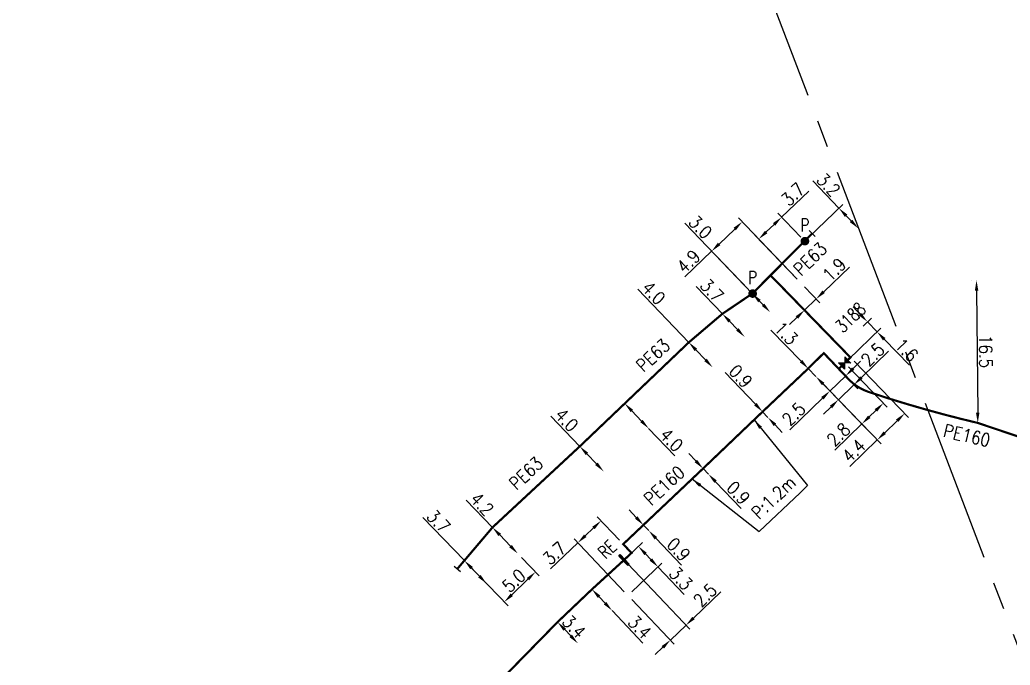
# Model space of a CAD drawing. Header units: millimetres. Extents: x 126999 to 128000, y 154000 to 155000.
# Drawn here: x 127653.4 to 127767.8, y 154325.1 to 154399.7 of the extents above; entities that cross this region are included whole.
import ezdxf
from ezdxf.enums import TextEntityAlignment as Align

# ---------------------------------------------------------------- set-up
doc = ezdxf.new("R2010")
doc.units = ezdxf.units.MM
doc.header["$PDMODE"] = 34
doc.linetypes.add('CENTER2', pattern=[28.575, 19.05, -3.175, 3.175, -3.175])
doc.layers.get('0').update_dxf_attribs({"linetype": 'CONTINUOUS'})
doc.layers.get('DEFPOINTS').update_dxf_attribs({"linetype": 'CONTINUOUS'})
for name, color, linetype in [('G_120', 4, 'CONTINUOUS'), ('G_300', 7, 'CONTINUOUS'), ('G_340', 7, 'CONTINUOUS')]:
    doc.layers.add(name, color=color, linetype=linetype)
doc.layers.add('G_990', color=7, linetype='CONTINUOUS', plot=False)
doc.styles.add('G_ROMANS', font='ROMANS.SHX', dxfattribs={"width": 0.75})
doc.styles.get("Standard").update_dxf_attribs({"font": 'romans.shx', "width": 0.85})
doc.linetypes.add('G_TYPB_PE', pattern='A,5,-0.3,["o",Standard,S=1.5,R=0,X=0,Y=-0.5],-1.65', length=6.95)
doc.dimstyles.get("Standard").update_dxf_attribs({"dimtxt": 1.5, "dimasz": 1.2, "dimexe": 0.625, "dimexo": 0.625, "dimgap": 0.25, "dimtad": 1, "dimdec": 1, "dimzin": 0, "dimdsep": 46, "dimtxsty": 'Standard', "dimcen": -0.5, "dimadec": 0, "dimazin": 0, "dimtfac": 1, "dimtdec": 1, "dimtmove": 0, "dimatfit": 3, "dimfxl": 1, "dimtolj": 1, "dimtzin": 0, "dimarcsym": 0})

# ---------------------------------------------------------------- blocks, each defined once
blk = doc.blocks.new('*D14')
at = {"layer": 'DEFPOINTS', "color": 0, "linetype": 'Continuous', "transparency": 16777216}
for p in [(127719.49, 154333.83), (127721.82, 154331.36), (127721.82, 154331.36)]:
    blk.add_point(p, dxfattribs=at)
at = {"layer": 'G_120', "color": 0, "linetype": 'Continuous', "lineweight": -2, "transparency": 16777216}
for p, q in [((127720.31, 154332.96), (127721, 154332.23)), ((127721.82, 154331.36), (127725.38, 154327.59))]:
    blk.add_line(p, q, dxfattribs=at)
at = {"layer": 'G_120', "color": 0, "linetype": 'Continuous', "transparency": 16777216}
for points in [[(127720.46, 154333.1), (127720.17, 154332.82), (127719.49, 154333.83)], [(127721.14, 154332.37), (127720.85, 154332.1), (127721.82, 154331.36)]]:
    blk.add_solid(points, dxfattribs=at)
at = {"layer": 'G_120', "color": 0, "linetype": 'Continuous', "transparency": 16777216, "insert": (127725, 154329.45), "char_height": 1.5, "attachment_point": 5, "rotation": 313.3452}
blk.add_mtext('\\A1;3.4', dxfattribs=at)
blk = doc.blocks.new('*D15')
at = {"layer": 'DEFPOINTS', "color": 0, "linetype": 'Continuous', "transparency": 16777216}
for p in [(127715.51, 154330.04), (127717.86, 154327.58), (127717.86, 154327.58)]:
    blk.add_point(p, dxfattribs=at)
at = {"layer": 'G_120', "color": 0, "linetype": 'Continuous', "lineweight": -2, "transparency": 16777216}
blk.add_line((127716.34, 154329.18), (127717.03, 154328.45), dxfattribs=at)
at = {"layer": 'G_120', "color": 0, "linetype": 'Continuous', "transparency": 16777216}
for points in [[(127716.48, 154329.31), (127716.19, 154329.04), (127715.51, 154330.04)], [(127717.17, 154328.59), (127716.88, 154328.31), (127717.86, 154327.58)]]:
    blk.add_solid(points, dxfattribs=at)
at = {"layer": 'G_120', "color": 0, "linetype": 'Continuous', "transparency": 16777216, "insert": (127717.41, 154329.51), "char_height": 1.5, "attachment_point": 5, "rotation": 313.6508}
blk.add_mtext('\\A1;3.4', dxfattribs=at)
blk = doc.blocks.new('*D81')
at = {"layer": 'DEFPOINTS', "color": 0, "linetype": 'Continuous', "transparency": 16777216}
for p in [(127723.19, 154337.21), (127723.65, 154333.1), (127730.36, 154329.68)]:
    blk.add_point(p, dxfattribs=at)
at = {"layer": 'G_340', "color": 0, "linetype": 'Continuous', "lineweight": -2, "transparency": 16777216}
for p, q in [((127723.62, 154336.76), (127730.79, 154329.23)), ((127731.23, 154330.51), (127734.39, 154333.52)), ((127724.08, 154332.65), (127728.98, 154327.5)), ((127728.55, 154327.96), (127730.36, 154329.68)), ((127727.68, 154327.13), (127726.81, 154326.3))]:
    blk.add_line(p, q, dxfattribs=at)
at = {"layer": 'G_340', "color": 0, "linetype": 'Continuous', "transparency": 16777216}
for points in [[(127731.09, 154330.65), (127731.36, 154330.36), (127730.36, 154329.68)], [(127727.54, 154327.27), (127727.82, 154326.98), (127728.55, 154327.96)]]:
    blk.add_solid(points, dxfattribs=at)
at = {"layer": 'G_340', "color": 0, "linetype": 'Continuous', "transparency": 16777216, "insert": (127732.56, 154333.15), "char_height": 1.5, "attachment_point": 5, "rotation": 43.5859}
blk.add_mtext('\\A1;2.5', dxfattribs=at)
blk = doc.blocks.new('*D82')
at = {"layer": 'DEFPOINTS', "color": 0, "linetype": 'Continuous', "transparency": 16777216}
for p in [(127720.53, 154341.75), (127723.1, 154339.05), (127723.65, 154333.1)]:
    blk.add_point(p, dxfattribs=at)
at = {"layer": 'G_120', "color": 0, "linetype": 'Continuous', "lineweight": -2, "transparency": 16777216}
for p, q in [((127722.67, 154339.5), (127720.1, 154342.2)), ((127719.66, 154340.92), (127718.72, 154340.02)), ((127717.85, 154339.2), (127714.68, 154336.18)), ((127723.22, 154333.55), (127717.42, 154339.65))]:
    blk.add_line(p, q, dxfattribs=at)
at = {"layer": 'G_120', "color": 0, "linetype": 'Continuous', "transparency": 16777216}
for points in [[(127719.52, 154341.06), (127719.8, 154340.77), (127720.53, 154341.75)], [(127718.58, 154340.17), (127718.86, 154339.88), (127717.85, 154339.2)]]:
    blk.add_solid(points, dxfattribs=at)
at = {"layer": 'G_120', "color": 0, "linetype": 'Continuous', "transparency": 16777216, "insert": (127715.14, 154338), "char_height": 1.5, "attachment_point": 5, "rotation": 43.5859}
blk.add_mtext('\\A1;3.7', dxfattribs=at)
blk = doc.blocks.new('*D83')
at = {"layer": 'DEFPOINTS', "color": 0, "linetype": 'Continuous', "transparency": 16777216}
for p in [(127725.43, 154341.26), (127726.05, 154340.61), (127726.05, 154340.61)]:
    blk.add_point(p, dxfattribs=at)
at = {"layer": 'G_120', "color": 0, "linetype": 'Continuous', "lineweight": -2, "transparency": 16777216}
for p, q in [((127724.6, 154342.13), (127723.78, 154343)), ((127725.43, 154341.26), (127726.05, 154340.61)), ((127726.88, 154339.74), (127729.85, 154336.61))]:
    blk.add_line(p, q, dxfattribs=at)
at = {"layer": 'G_120', "color": 0, "linetype": 'Continuous', "transparency": 16777216}
for points in [[(127724.75, 154342.27), (127724.46, 154341.99), (127725.43, 154341.26)], [(127727.02, 154339.87), (127726.73, 154339.6), (127726.05, 154340.61)]]:
    blk.add_solid(points, dxfattribs=at)
at = {"layer": 'G_120', "color": 0, "linetype": 'Continuous', "transparency": 16777216, "insert": (127729.5, 154338.43), "char_height": 1.5, "attachment_point": 5, "rotation": 313.5859}
blk.add_mtext('\\A1;0.9', dxfattribs=at)
blk = doc.blocks.new('*D84')
at = {"layer": 'DEFPOINTS', "color": 0, "linetype": 'Continuous', "transparency": 16777216}
for p in [(127732.33, 154347.79), (127732.95, 154347.14), (127732.95, 154347.14)]:
    blk.add_point(p, dxfattribs=at)
at = {"layer": 'G_120', "color": 0, "linetype": 'Continuous', "lineweight": -2, "transparency": 16777216}
for p, q in [((127731.5, 154348.66), (127730.67, 154349.53)), ((127732.33, 154347.79), (127732.95, 154347.14)), ((127733.77, 154346.27), (127736.75, 154343.15))]:
    blk.add_line(p, q, dxfattribs=at)
at = {"layer": 'G_120', "color": 0, "linetype": 'Continuous', "transparency": 16777216}
for points in [[(127731.64, 154348.8), (127731.35, 154348.52), (127732.33, 154347.79)], [(127733.92, 154346.41), (127733.63, 154346.13), (127732.95, 154347.14)]]:
    blk.add_solid(points, dxfattribs=at)
at = {"layer": 'G_120', "color": 0, "linetype": 'Continuous', "transparency": 16777216, "insert": (127736.4, 154344.97), "char_height": 1.5, "attachment_point": 5, "rotation": 313.5859}
blk.add_mtext('\\A1;0.9', dxfattribs=at)
blk = doc.blocks.new('*D85')
at = {"layer": 'DEFPOINTS', "color": 0, "linetype": 'Continuous', "transparency": 16777216}
for p in [(127739.2, 154354.35), (127739.82, 154353.7), (127739.82, 154353.7)]:
    blk.add_point(p, dxfattribs=at)
at = {"layer": 'G_120', "color": 0, "linetype": 'Continuous', "lineweight": -2, "transparency": 16777216}
for p, q in [((127738.37, 154355.22), (127734.88, 154358.89)), ((127739.82, 154353.7), (127739.2, 154354.35)), ((127740.65, 154352.83), (127741.47, 154351.96))]:
    blk.add_line(p, q, dxfattribs=at)
at = {"layer": 'G_120', "color": 0, "linetype": 'Continuous', "transparency": 16777216}
for points in [[(127738.52, 154355.36), (127738.23, 154355.08), (127739.2, 154354.35)], [(127740.79, 154352.97), (127740.5, 154352.69), (127739.82, 154353.7)]]:
    blk.add_solid(points, dxfattribs=at)
at = {"layer": 'G_120', "color": 0, "linetype": 'Continuous', "transparency": 16777216, "insert": (127736.68, 154358.45), "char_height": 1.5, "attachment_point": 5, "rotation": 313.5859}
blk.add_mtext('\\A1;0.9', dxfattribs=at)
blk = doc.blocks.new('*D86')
at = {"layer": 'DEFPOINTS', "color": 0, "linetype": 'Continuous', "transparency": 16777216}
for p in [(127748.97, 154358.3), (127747.17, 154356.56), (127747.97, 154355.74)]:
    blk.add_point(p, dxfattribs=at)
at = {"layer": 'G_120', "color": 0, "linetype": 'Continuous', "lineweight": -2, "transparency": 16777216}
for p, q in [((127750.63, 154358.31), (127753.77, 154361.35)), ((127747.97, 154355.74), (127749.77, 154357.47)), ((127749.4, 154357.85), (127750.2, 154357.02)), ((127747.61, 154356.11), (127748.41, 154355.29)), ((127747.11, 154354.9), (127746.25, 154354.07))]:
    blk.add_line(p, q, dxfattribs=at)
at = {"layer": 'G_120', "color": 0, "linetype": 'Continuous', "transparency": 16777216}
for points in [[(127750.49, 154358.45), (127750.77, 154358.16), (127749.77, 154357.47)], [(127746.97, 154355.05), (127747.25, 154354.76), (127747.97, 154355.74)]]:
    blk.add_solid(points, dxfattribs=at)
at = {"layer": 'G_120', "color": 0, "linetype": 'Continuous', "transparency": 16777216, "insert": (127751.94, 154360.96), "char_height": 1.5, "attachment_point": 5, "rotation": 44.0396}
blk.add_mtext('\\A1;2.5', dxfattribs=at)
blk = doc.blocks.new('*D87')
at = {"layer": 'DEFPOINTS', "color": 0, "linetype": 'Continuous', "transparency": 16777216}
for p in [(127744.48, 154359.35), (127745.38, 154358.41), (127745.38, 154358.41)]:
    blk.add_point(p, dxfattribs=at)
at = {"layer": 'G_120', "color": 0, "linetype": 'Continuous', "lineweight": -2, "transparency": 16777216}
for p, q in [((127743.65, 154360.21), (127740.17, 154363.8)), ((127745.38, 154358.41), (127744.48, 154359.35)), ((127746.22, 154357.55), (127747.05, 154356.69))]:
    blk.add_line(p, q, dxfattribs=at)
at = {"layer": 'G_120', "color": 0, "linetype": 'Continuous', "transparency": 16777216}
for points in [[(127743.79, 154360.35), (127743.5, 154360.07), (127744.48, 154359.35)], [(127746.36, 154357.69), (127746.07, 154357.41), (127745.38, 154358.41)]]:
    blk.add_solid(points, dxfattribs=at)
at = {"layer": 'G_120', "color": 0, "linetype": 'Continuous', "transparency": 16777216, "insert": (127741.93, 154363.42), "char_height": 1.5, "attachment_point": 5, "rotation": 314.0396}
blk.add_mtext('\\A1;1.3', dxfattribs=at)
blk = doc.blocks.new('*D89')
at = {"layer": 'DEFPOINTS', "color": 0, "linetype": 'Continuous', "transparency": 16777216}
for p in [(127763.93, 154369.55), (127764.08, 154353.06), (127764.08, 154353.06)]:
    blk.add_point(p, dxfattribs=at)
at = {"layer": 'G_120', "color": 0, "linetype": 'Continuous', "lineweight": -2, "transparency": 16777216}
for p, q in [((127763.31, 154369.55), (127763.31, 154369.55)), ((127763.94, 154368.36), (127764.07, 154354.26)), ((127763.46, 154353.05), (127763.46, 154353.05))]:
    blk.add_line(p, q, dxfattribs=at)
at = {"layer": 'G_120', "color": 0, "linetype": 'Continuous', "transparency": 16777216}
for points in [[(127764.14, 154368.36), (127763.74, 154368.35), (127763.93, 154369.55)], [(127764.27, 154354.26), (127763.87, 154354.25), (127764.08, 154353.06)]]:
    blk.add_solid(points, dxfattribs=at)
at = {"layer": 'G_120', "color": 0, "linetype": 'Continuous', "transparency": 16777216, "insert": (127765.01, 154361.31), "char_height": 1.5, "attachment_point": 5, "rotation": 270.5147}
blk.add_mtext('\\A1;16.5', dxfattribs=at)
blk = doc.blocks.new('*D91')
at = {"layer": 'DEFPOINTS', "color": 0, "linetype": 'Continuous', "transparency": 16777216}
for p in [(127746.28, 154361.13), (127745.38, 154358.41), (127748.82, 154358.51)]:
    blk.add_point(p, dxfattribs=at)
at = {"layer": 'G_120', "color": 0, "linetype": 'Continuous', "lineweight": -2, "transparency": 16777216}
for p, q in [((127746.72, 154360.68), (127749.25, 154358.06)), ((127749.68, 154359.34), (127750.54, 154360.18)), ((127748.82, 154358.51), (127746.99, 154356.75)), ((127745.82, 154357.96), (127747.43, 154356.3)), ((127746.13, 154355.91), (127742.35, 154352.26))]:
    blk.add_line(p, q, dxfattribs=at)
at = {"layer": 'G_120', "color": 0, "linetype": 'Continuous', "transparency": 16777216}
for points in [[(127749.54, 154359.49), (127749.82, 154359.2), (127748.82, 154358.51)], [(127745.99, 154356.06), (127746.27, 154355.77), (127746.99, 154356.75)]]:
    blk.add_solid(points, dxfattribs=at)
at = {"layer": 'G_120', "color": 0, "linetype": 'Continuous', "transparency": 16777216, "insert": (127742.8, 154354.08), "char_height": 1.5, "attachment_point": 5, "rotation": 44.0396}
blk.add_mtext('\\A1;2.5', dxfattribs=at)
blk = doc.blocks.new('G_340_18')
at = {"linetype": 'Continuous'}
blk.add_hatch(color=0, dxfattribs=at).paths.add_polyline_path([(0.125, 0.75), (-0.125, 0.75), (-0.125, -0.75), (0.125, -0.75)])
at = {"color": 0, "linetype": 'Continuous'}
blk.add_lwpolyline([(-0.125, 0.75), (0.125, 0.75), (0.125, -0.75), (-0.125, -0.75)], close=True, dxfattribs=at)
at = {"color": 0, "linetype": 'Continuous', "style": 'G_ROMANS', "width": 0.75}
for tag, height, flags, p in [('RE', 1.5, 8, (0, 3)), ('DEF_LEG', 1.2, 3, (0, -5)), ('DEF_COUP', 1.2, 3, (0, -7.5)), ('DEF_TYPE', 1.2, 3, (0, -10))]:
    blk.add_attdef(tag, text='', height=height, dxfattribs=dict(at, flags=flags)).set_placement(p, align=Align.MIDDLE)
blk = doc.blocks.new('*D92')
at = {"layer": 'DEFPOINTS', "color": 0, "linetype": 'Continuous', "transparency": 16777216}
for p in [(127724.85, 154338.79), (127723.19, 154337.21), (127723.65, 154333.1)]:
    blk.add_point(p, dxfattribs=at)
at = {"layer": 'G_340', "color": 0, "linetype": 'Continuous', "lineweight": -2, "transparency": 16777216}
for p, q in [((127723.64, 154337.64), (127725.31, 154339.22)), ((127725.68, 154337.92), (127726.3, 154337.27)), ((127724.1, 154333.53), (127727.58, 154336.84)), ((127727.12, 154336.41), (127730.14, 154333.24))]:
    blk.add_line(p, q, dxfattribs=at)
at = {"layer": 'G_340', "color": 0, "linetype": 'Continuous', "transparency": 16777216}
for points in [[(127725.82, 154338.06), (127725.54, 154337.78), (127724.85, 154338.79)], [(127726.44, 154337.41), (127726.15, 154337.14), (127727.12, 154336.41)]]:
    blk.add_solid(points, dxfattribs=at)
at = {"layer": 'G_340', "color": 0, "linetype": 'Continuous', "transparency": 16777216, "insert": (127729.77, 154335.08), "char_height": 1.5, "attachment_point": 5, "rotation": 313.5859}
blk.add_mtext('\\A1;3.3', dxfattribs=at)
blk = doc.blocks.new('*D97')
at = {"layer": 'DEFPOINTS', "color": 0, "linetype": 'Continuous', "transparency": 16777216}
for p in [(127749.36, 154360.63), (127745.38, 154358.41), (127752.46, 154351.09)]:
    blk.add_point(p, dxfattribs=at)
at = {"layer": 'G_120', "color": 0, "linetype": 'Continuous', "lineweight": -2, "transparency": 16777216}
for p, q in [((127749.8, 154360.18), (127756.06, 154353.7)), ((127745.82, 154357.96), (127752.9, 154350.64)), ((127754.76, 154353.32), (127753.33, 154351.92)), ((127752.46, 154351.09), (127749.28, 154348.01))]:
    blk.add_line(p, q, dxfattribs=at)
at = {"layer": 'G_120', "color": 0, "linetype": 'Continuous', "transparency": 16777216}
for points in [[(127754.62, 154353.46), (127754.9, 154353.17), (127755.63, 154354.15)], [(127753.19, 154352.07), (127753.46, 154351.78), (127752.46, 154351.09)]]:
    blk.add_solid(points, dxfattribs=at)
at = {"layer": 'G_120', "color": 0, "linetype": 'Continuous', "transparency": 16777216, "insert": (127749.74, 154349.85), "char_height": 1.5, "attachment_point": 5, "rotation": 44.0396}
blk.add_mtext('\\A1;4.4', dxfattribs=at)
blk = doc.blocks.new('*D98')
at = {"layer": 'DEFPOINTS', "color": 0, "linetype": 'Continuous', "transparency": 16777216}
for p in [(127750.37, 154363.82), (127751.33, 154364.74), (127748.69, 154359.98)]:
    blk.add_point(p, dxfattribs=at)
at = {"layer": 'G_300', "color": 0, "linetype": 'Continuous', "lineweight": -2, "transparency": 16777216}
for p, q in [((127750.5, 154365.61), (127749.66, 154366.47)), ((127750.82, 154364.25), (127751.78, 154365.18)), ((127749.14, 154360.41), (127752.89, 154364.03)), ((127751.33, 154364.74), (127752.44, 154363.59)), ((127753.27, 154362.73), (127756.18, 154359.72))]:
    blk.add_line(p, q, dxfattribs=at)
at = {"layer": 'G_300', "color": 0, "linetype": 'Continuous', "transparency": 16777216}
for points in [[(127750.64, 154365.74), (127750.35, 154365.47), (127751.33, 154364.74)], [(127753.41, 154362.87), (127753.13, 154362.59), (127752.44, 154363.59)]]:
    blk.add_solid(points, dxfattribs=at)
at = {"layer": 'G_300', "color": 0, "linetype": 'Continuous', "transparency": 16777216, "insert": (127755.86, 154361.49), "char_height": 1.5, "attachment_point": 5, "rotation": 313.993}
blk.add_mtext('\\A1;1.6', dxfattribs=at)
blk = doc.blocks.new('*D99')
at = {"layer": 'DEFPOINTS', "color": 0, "linetype": 'Continuous', "transparency": 16777216}
for p in [(127748.69, 154359.98), (127745.38, 154358.41), (127750.68, 154352.94)]:
    blk.add_point(p, dxfattribs=at)
at = {"layer": 'G_300', "color": 0, "linetype": 'Continuous', "lineweight": -2, "transparency": 16777216}
for p, q in [((127749.13, 154359.53), (127753.61, 154354.9)), ((127745.82, 154357.96), (127751.11, 154352.49)), ((127752.31, 154354.51), (127751.54, 154353.77)), ((127750.68, 154352.94), (127747.54, 154349.9))]:
    blk.add_line(p, q, dxfattribs=at)
at = {"layer": 'G_300', "color": 0, "linetype": 'Continuous', "transparency": 16777216}
for points in [[(127752.17, 154354.66), (127752.45, 154354.37), (127753.17, 154355.35)], [(127751.4, 154353.91), (127751.68, 154353.63), (127750.68, 154352.94)]]:
    blk.add_solid(points, dxfattribs=at)
at = {"layer": 'G_300', "color": 0, "linetype": 'Continuous', "transparency": 16777216, "insert": (127747.98, 154351.72), "char_height": 1.5, "attachment_point": 5, "rotation": 44.0396}
blk.add_mtext('\\A1;2.8', dxfattribs=at)
blk = doc.blocks.new('*D100')
at = {"layer": 'DEFPOINTS', "color": 0, "linetype": 'Continuous', "transparency": 16777216}
for p in [(127743.63, 154369.24), (127745.41, 154367.39), (127744.05, 154366.09)]:
    blk.add_point(p, dxfattribs=at)
at = {"layer": 'G_120', "color": 0, "linetype": 'Continuous', "lineweight": -2, "transparency": 16777216}
for p, q in [((127746.27, 154368.22), (127749.25, 154371.08)), ((127744.06, 154368.79), (127745.84, 154366.94)), ((127744.05, 154366.09), (127745.41, 154367.39)), ((127743.18, 154365.26), (127742.32, 154364.43))]:
    blk.add_line(p, q, dxfattribs=at)
at = {"layer": 'G_120', "color": 0, "linetype": 'Continuous', "transparency": 16777216}
for points in [[(127746.13, 154368.37), (127746.41, 154368.08), (127745.41, 154367.39)], [(127743.04, 154365.4), (127743.32, 154365.11), (127744.05, 154366.09)]]:
    blk.add_solid(points, dxfattribs=at)
at = {"layer": 'G_120', "color": 0, "linetype": 'Continuous', "transparency": 16777216, "insert": (127747.5, 154370.79), "char_height": 1.5, "attachment_point": 5, "rotation": 43.8251}
blk.add_mtext('\\A1;1.9', dxfattribs=at)
blk = doc.blocks.new('*D101')
at = {"layer": 'DEFPOINTS', "color": 0, "linetype": 'Continuous', "transparency": 16777216}
for p in [(127738.77, 154374.31), (127744.06, 154374.07), (127743.63, 154369.24)]:
    blk.add_point(p, dxfattribs=at)
at = {"layer": 'G_300', "color": 0, "linetype": 'Continuous', "lineweight": -2, "transparency": 16777216}
for p, q in [((127741.4, 154376.84), (127744.55, 154379.86)), ((127743.63, 154374.52), (127740.97, 154377.29)), ((127739.63, 154375.14), (127740.53, 154376)), ((127743.2, 154369.69), (127738.33, 154374.76))]:
    blk.add_line(p, q, dxfattribs=at)
at = {"layer": 'G_300', "color": 0, "linetype": 'Continuous', "transparency": 16777216}
for points in [[(127740.4, 154376.15), (127740.67, 154375.86), (127741.4, 154376.84)], [(127739.49, 154375.28), (127739.77, 154374.99), (127738.77, 154374.31)]]:
    blk.add_solid(points, dxfattribs=at)
at = {"layer": 'G_300', "color": 0, "linetype": 'Continuous', "transparency": 16777216, "insert": (127742.72, 154379.49), "char_height": 1.5, "attachment_point": 5, "rotation": 43.8251}
blk.add_mtext('\\A1;3.7', dxfattribs=at)
blk = doc.blocks.new('*D102')
at = {"layer": 'DEFPOINTS', "color": 0, "linetype": 'Continuous', "transparency": 16777216}
for p in [(127736.85, 154376.3), (127743.63, 154369.24), (127738.02, 154368.01)]:
    blk.add_point(p, dxfattribs=at)
at = {"layer": 'G_300', "color": 0, "linetype": 'Continuous', "lineweight": -2, "transparency": 16777216}
for p, q in [((127743.2, 154369.69), (127736.42, 154376.76)), ((127735.99, 154375.47), (127734.18, 154373.74)), ((127737.58, 154368.47), (127732.88, 154373.36)), ((127733.32, 154372.91), (127730.21, 154369.93))]:
    blk.add_line(p, q, dxfattribs=at)
at = {"layer": 'G_300', "color": 0, "linetype": 'Continuous', "transparency": 16777216}
for points in [[(127735.85, 154375.62), (127736.12, 154375.33), (127736.85, 154376.3)], [(127734.04, 154373.89), (127734.32, 154373.6), (127733.32, 154372.91)]]:
    blk.add_solid(points, dxfattribs=at)
at = {"layer": 'G_300', "color": 0, "linetype": 'Continuous', "transparency": 16777216, "insert": (127730.64, 154371.73), "char_height": 1.5, "attachment_point": 5, "rotation": 43.8251}
blk.add_mtext('\\A1;4.9', dxfattribs=at)
blk = doc.blocks.new('*D103')
at = {"layer": 'DEFPOINTS', "color": 0, "linetype": 'Continuous', "transparency": 16777216}
for p in [(127738.02, 154368.01), (127738.02, 154368.01), (127740.09, 154365.85)]:
    blk.add_point(p, dxfattribs=at)
at = {"layer": 'G_300', "color": 0, "linetype": 'Continuous', "lineweight": -2, "transparency": 16777216}
for p, q in [((127738.02, 154368.01), (127730.21, 154376.15)), ((127739.26, 154366.72), (127738.85, 154367.15))]:
    blk.add_line(p, q, dxfattribs=at)
at = {"layer": 'G_300', "color": 0, "linetype": 'Continuous', "transparency": 16777216}
for points in [[(127738.99, 154367.29), (127738.7, 154367.01), (127738.02, 154368.01)], [(127739.41, 154366.85), (127739.12, 154366.58), (127740.09, 154365.85)]]:
    blk.add_solid(points, dxfattribs=at)
at = {"layer": 'G_300', "color": 0, "linetype": 'Continuous', "transparency": 16777216, "insert": (127732.03, 154375.7), "char_height": 1.5, "attachment_point": 5, "rotation": 313.8275}
blk.add_mtext('\\A1;3.0', dxfattribs=at)
blk = doc.blocks.new('*D104')
at = {"layer": 'DEFPOINTS', "color": 0, "linetype": 'Continuous', "transparency": 16777216}
for p in [(127748.03, 154377.88), (127750.27, 154375.55), (127744.06, 154374.07)]:
    blk.add_point(p, dxfattribs=at)
at = {"layer": 'G_300', "color": 0, "linetype": 'Continuous', "lineweight": -2, "transparency": 16777216}
for p, q in [((127748.03, 154377.88), (127745, 154381.03)), ((127744.51, 154374.5), (127748.48, 154378.31)), ((127749.43, 154376.41), (127748.86, 154377.01))]:
    blk.add_line(p, q, dxfattribs=at)
at = {"layer": 'G_300', "color": 0, "linetype": 'Continuous', "transparency": 16777216}
for points in [[(127749, 154377.15), (127748.72, 154376.87), (127748.03, 154377.88)], [(127749.58, 154376.55), (127749.29, 154376.27), (127750.27, 154375.55)]]:
    blk.add_solid(points, dxfattribs=at)
at = {"layer": 'G_300', "color": 0, "linetype": 'Continuous', "transparency": 16777216, "insert": (127746.82, 154380.58), "char_height": 1.5, "attachment_point": 5, "rotation": 313.8251}
blk.add_mtext('\\A1;3.2', dxfattribs=at)
blk = doc.blocks.new('G_300_04')
h = blk.add_hatch(color=256)
h.paths.add_polyline_path([(-1, 1), (-1, -1), (0, 0)])
h.paths.add_polyline_path([(1, 1), (0, 0), (1, -1)])
at = {"flags": 128}
for points in [[(1, 1), (-1, -1)], [(1, -1), (-1, 1)], [(-1, 1), (-1, -1)], [(1, 1), (1, -1)]]:
    blk.add_lwpolyline(points, dxfattribs=at)
at = {"color": 0, "linetype": 'Continuous', "style": 'G_ROMANS', "width": 0.75}
blk.add_attdef('NUM', text='', height=1.5, dxfattribs=at).set_placement((0, 2.07), align=Align.MIDDLE)
at = {"color": 0, "linetype": 'Continuous', "style": 'G_ROMANS', "width": 0.75, "flags": 3}
for tag, p in [('DEF_LEG', (0, -2.5)), ('DEF_COUP', (0, -5)), ('DEF_TYPE', (0, -7.5))]:
    blk.add_attdef(tag, text='', height=1.2, dxfattribs=at).set_placement(p, align=Align.MIDDLE)
blk = doc.blocks.new('G_300_12')
at = {"color": 0, "linetype": 'Continuous', "const_width": 0.497, "flags": 128}
blk.add_lwpolyline([(-0.21, 0, 1), (0.29, 0, 1)], format="xyb", close=True, dxfattribs=at)
at = {"color": 0, "linetype": 'Continuous', "style": 'G_ROMANS', "width": 0.75}
blk.add_text('P', height=1.5, dxfattribs=at).set_placement((0.04, 1.85), align=Align.MIDDLE)
at = {"color": 0, "linetype": 'Continuous', "style": 'G_ROMANS', "width": 0.75, "flags": 3}
for tag, p in [('DEF_LEG', (0, -10)), ('DEF_COUP', (0, -12.5)), ('DEF_TYPE', (0, -15))]:
    blk.add_attdef(tag, text='', height=1.2, dxfattribs=at).set_placement(p, align=Align.MIDDLE)
blk = doc.blocks.new('G_340_07')
at = {"color": 0, "linetype": 'Continuous', "const_width": 0.5, "flags": 128}
blk.add_lwpolyline([(0, 0), (2.5, 0)], dxfattribs=at)
at = {"color": 0, "linetype": 'Continuous', "flags": 128}
blk.add_lwpolyline([(2.5, -1), (2.5, 1)], dxfattribs=at)
at = {"color": 0, "linetype": 'Continuous', "style": 'G_ROMANS', "width": 0.75, "flags": 3}
for tag, p in [('DEF_LEG', (0, 0)), ('DEF_COUP', (0, -2.5)), ('DEF_TYPE', (0, -5))]:
    blk.add_attdef(tag, text='', height=1.2, dxfattribs=at).set_placement(p, align=Align.MIDDLE)
blk = doc.blocks.new('*D246')
at = {"layer": 'DEFPOINTS', "color": 0, "linetype": 'Continuous', "transparency": 16777216}
for p in [(127734.56, 154365.67), (127737.13, 154363), (127737.13, 154363)]:
    blk.add_point(p, dxfattribs=at)
at = {"layer": 'G_120', "color": 0, "linetype": 'Continuous', "lineweight": -2, "transparency": 16777216}
for p, q in [((127734.56, 154365.67), (127731.54, 154368.82)), ((127736.3, 154363.87), (127735.4, 154364.81))]:
    blk.add_line(p, q, dxfattribs=at)
at = {"layer": 'G_120', "color": 0, "linetype": 'Continuous', "transparency": 16777216}
for points in [[(127735.54, 154364.94), (127735.25, 154364.67), (127734.56, 154365.67)], [(127736.44, 154364.01), (127736.15, 154363.73), (127737.13, 154363)]]:
    blk.add_solid(points, dxfattribs=at)
at = {"layer": 'G_120', "color": 0, "linetype": 'Continuous', "transparency": 16777216, "insert": (127733.36, 154368.37), "char_height": 1.5, "attachment_point": 5, "rotation": 313.8275}
blk.add_mtext('\\A1;3.7', dxfattribs=at)
blk = doc.blocks.new('*D247')
at = {"layer": 'DEFPOINTS', "color": 0, "linetype": 'Continuous', "transparency": 16777216}
for p in [(127730.68, 154362.37), (127733.44, 154359.47), (127733.44, 154359.47)]:
    blk.add_point(p, dxfattribs=at)
at = {"layer": 'G_120', "color": 0, "linetype": 'Continuous', "lineweight": -2, "transparency": 16777216}
for p, q in [((127730.68, 154362.37), (127724.8, 154368.54)), ((127732.61, 154360.34), (127731.51, 154361.5))]:
    blk.add_line(p, q, dxfattribs=at)
at = {"layer": 'G_120', "color": 0, "linetype": 'Continuous', "transparency": 16777216}
for points in [[(127731.65, 154361.64), (127731.36, 154361.36), (127730.68, 154362.37)], [(127732.76, 154360.48), (127732.47, 154360.2), (127733.44, 154359.47)]]:
    blk.add_solid(points, dxfattribs=at)
at = {"layer": 'G_120', "color": 0, "linetype": 'Continuous', "transparency": 16777216, "insert": (127726.62, 154368.08), "char_height": 1.5, "attachment_point": 5, "rotation": 313.6332}
blk.add_mtext('\\A1;4.0', dxfattribs=at)
blk = doc.blocks.new('*D248')
at = {"layer": 'DEFPOINTS', "color": 0, "linetype": 'Continuous', "transparency": 16777216}
for p in [(127718.08, 154350.35), (127720.84, 154347.46), (127720.84, 154347.46)]:
    blk.add_point(p, dxfattribs=at)
at = {"layer": 'G_120', "color": 0, "linetype": 'Continuous', "lineweight": -2, "transparency": 16777216}
for p, q in [((127718.08, 154350.35), (127714.74, 154353.85)), ((127720.01, 154348.33), (127718.9, 154349.49))]:
    blk.add_line(p, q, dxfattribs=at)
at = {"layer": 'G_120', "color": 0, "linetype": 'Continuous', "transparency": 16777216}
for points in [[(127719.05, 154349.62), (127718.76, 154349.35), (127718.08, 154350.35)], [(127720.15, 154348.47), (127719.86, 154348.19), (127720.84, 154347.46)]]:
    blk.add_solid(points, dxfattribs=at)
at = {"layer": 'G_120', "color": 0, "linetype": 'Continuous', "transparency": 16777216, "insert": (127716.56, 154353.4), "char_height": 1.5, "attachment_point": 5, "rotation": 313.6332}
blk.add_mtext('\\A1;4.0', dxfattribs=at)
blk = doc.blocks.new('*D249')
at = {"layer": 'DEFPOINTS', "color": 0, "linetype": 'Continuous', "transparency": 16777216}
for p in [(127723.28, 154355.31), (127726.04, 154352.42), (127726.04, 154352.42)]:
    blk.add_point(p, dxfattribs=at)
at = {"layer": 'G_120', "color": 0, "linetype": 'Continuous', "lineweight": -2, "transparency": 16777216}
for p, q in [((127724.1, 154354.44), (127725.21, 154353.28)), ((127726.04, 154352.42), (127729.05, 154349.25))]:
    blk.add_line(p, q, dxfattribs=at)
at = {"layer": 'G_120', "color": 0, "linetype": 'Continuous', "transparency": 16777216}
for points in [[(127724.25, 154354.58), (127723.96, 154354.3), (127723.28, 154355.31)], [(127725.35, 154353.42), (127725.06, 154353.15), (127726.04, 154352.42)]]:
    blk.add_solid(points, dxfattribs=at)
at = {"layer": 'G_120', "color": 0, "linetype": 'Continuous', "transparency": 16777216, "insert": (127728.68, 154351.09), "char_height": 1.5, "attachment_point": 5, "rotation": 313.6332}
blk.add_mtext('\\A1;4.0', dxfattribs=at)
blk = doc.blocks.new('*D250')
at = {"layer": 'DEFPOINTS', "color": 0, "linetype": 'Continuous', "transparency": 16777216}
for p in [(127707.99, 154340.98), (127710.91, 154337.96), (127710.91, 154337.96)]:
    blk.add_point(p, dxfattribs=at)
at = {"layer": 'G_120', "color": 0, "linetype": 'Continuous', "lineweight": -2, "transparency": 16777216}
for p, q in [((127707.99, 154340.98), (127704.96, 154344.13)), ((127710.08, 154338.82), (127708.83, 154340.12))]:
    blk.add_line(p, q, dxfattribs=at)
at = {"layer": 'G_120', "color": 0, "linetype": 'Continuous', "transparency": 16777216}
for points in [[(127708.97, 154340.25), (127708.68, 154339.98), (127707.99, 154340.98)], [(127710.22, 154338.96), (127709.93, 154338.68), (127710.91, 154337.96)]]:
    blk.add_solid(points, dxfattribs=at)
at = {"layer": 'G_120', "color": 0, "linetype": 'Continuous', "transparency": 16777216, "insert": (127706.78, 154343.68), "char_height": 1.5, "attachment_point": 5, "rotation": 313.9508}
blk.add_mtext('\\A1;4.2', dxfattribs=at)
blk = doc.blocks.new('*D251')
at = {"layer": 'DEFPOINTS', "color": 0, "linetype": 'Continuous', "transparency": 16777216}
for p in [(127710.91, 154337.96), (127704.74, 154337.15), (127712.95, 154335.83)]:
    blk.add_point(p, dxfattribs=at)
at = {"layer": 'G_340', "color": 0, "linetype": 'Continuous', "lineweight": -2, "transparency": 16777216}
for p, q in [((127711.34, 154337.51), (127713.39, 154335.38)), ((127705.17, 154336.7), (127709.79, 154331.91)), ((127710.22, 154333.2), (127712.09, 154335))]:
    blk.add_line(p, q, dxfattribs=at)
at = {"layer": 'G_340', "color": 0, "linetype": 'Continuous', "transparency": 16777216}
for points in [[(127711.95, 154335.14), (127712.23, 154334.86), (127712.95, 154335.83)], [(127710.08, 154333.34), (127710.36, 154333.05), (127709.35, 154332.36)]]:
    blk.add_solid(points, dxfattribs=at)
at = {"layer": 'G_340', "color": 0, "linetype": 'Continuous', "transparency": 16777216, "insert": (127710.46, 154334.82), "char_height": 1.5, "attachment_point": 5, "rotation": 43.9508}
blk.add_mtext('\\A1;5.0', dxfattribs=at)
blk = doc.blocks.new('*D252')
at = {"layer": 'DEFPOINTS', "color": 0, "linetype": 'Continuous', "transparency": 16777216}
for p in [(127704.74, 154337.15), (127707.31, 154334.49), (127707.31, 154334.49)]:
    blk.add_point(p, dxfattribs=at)
at = {"layer": 'G_340', "color": 0, "linetype": 'Continuous', "lineweight": -2, "transparency": 16777216}
for p, q in [((127704.74, 154337.15), (127699.94, 154342.13)), ((127706.48, 154335.35), (127705.57, 154336.29))]:
    blk.add_line(p, q, dxfattribs=at)
at = {"layer": 'G_340', "color": 0, "linetype": 'Continuous', "transparency": 16777216}
for points in [[(127705.72, 154336.42), (127705.43, 154336.15), (127704.74, 154337.15)], [(127706.62, 154335.49), (127706.33, 154335.21), (127707.31, 154334.49)]]:
    blk.add_solid(points, dxfattribs=at)
at = {"layer": 'G_340', "color": 0, "linetype": 'Continuous', "transparency": 16777216, "insert": (127701.76, 154341.68), "char_height": 1.5, "attachment_point": 5, "rotation": 313.9508}
blk.add_mtext('\\A1;3.7', dxfattribs=at)

msp = doc.modelspace()

# ---------------------------------------------------------------- linework, layer by layer
at = {"layer": 'G_120', "linetype": 'G_TYPB_PE', "const_width": 0.25, "flags": 128}
for points in [[(127704.74, 154337.15), (127707.99, 154340.98), (127718.08, 154350.35), (127723.28, 154355.31), (127730.68, 154362.37), (127734.56, 154365.67), (127738.02, 154368.01), (127744.06, 154374.07)], [(127748.02, 154359.33), (127748.33, 154359.63)], [(127723.1, 154337.13), (127719.49, 154333.83)], [(127719.49, 154333.83), (127715.51, 154330.04), (127701.67, 154315.9), (127701.52, 154315.76), (127686.54, 154300.33)]]:
    msp.add_lwpolyline(points, dxfattribs=at)
at = {"layer": 'G_120', "linetype": 'G_TYPB_PE', "flags": 128}
for points in [[(127749.05, 154360.33, 0.25, 0.25, 0), (127749.36, 154360.63, 0.25, 0.25, 0), (127742.26, 154367.93, 0.25, 0.25, 0), (127740.12, 154370.12, 0, 0, 0)], [(127758.29, 154354.55, 0.25, 0.25, -0.01242), (127751.5, 154356.63, 0.25, 0.25, -0.1305), (127748.97, 154358.3, 0.25, 0.25, 0), (127746.28, 154361.13, 0.25, 0.25, 0), (127744.48, 154359.35, 0.25, 0.25, 0), (127739.2, 154354.35, 0.25, 0.25, 0), (127732.33, 154347.79, 0.25, 0.25, 0), (127725.43, 154341.26, 0.25, 0.25, 0), (127723.1, 154339.05, 0.25, 0.25, 0), (127724.06, 154338.03, 0.25, 0.25, 0), (127723.28, 154337.3, 0, 0, 0)]]:
    msp.add_lwpolyline(points, format="xyseb", dxfattribs=at)
at = {"layer": 'G_120', "linetype": 'G_TYPB_PE', "const_width": 0.25, "flags": 128}
msp.add_lwpolyline([(127779.01, 154348.03), (127779.01, 154348.03), (127764.08, 154353.06), (127764.08, 154353.06, -0.010458), (127758.29, 154354.55)], format="xyb", dxfattribs=at)
at = {"layer": 'G_990', "linetype": 'CENTER2'}
msp.add_lwpolyline([(127000, 154302.45), (127300.37, 154503.88), (127565.93, 154543.05), (127717.28, 154462.14), (127893.42, 154000), (128000, 154000), (128000, 155000), (127000, 155000), (127000, 154302.45)], dxfattribs=at)

# ---------------------------------------------------------------- block references
at = {"layer": 'G_300'}
for p in [(127744.06, 154374.07), (127738.02, 154368.01)]:
    msp.add_blockref('G_300_12', p, dxfattribs=at)
ref = msp.add_blockref('G_300_04', (127748.69, 154359.98), dxfattribs=dict(at, xscale=0.5, yscale=0.5, zscale=0.5, rotation=43.99300448625787))
ref.add_attrib('NUM', '3188', dxfattribs={"layer": '0', "color": 0, "linetype": 'Continuous', "height": 1.5, "rotation": 43.993, "style": 'G_ROMANS', "width": 0.75}).set_placement((127749.36, 154365.25), align=Align.MIDDLE)
at = {"layer": 'G_340'}
for p, xscale, yscale, zscale, rotation in [((127744.06, 154374.07), 0.500000000000565, 0.500000000000565, 0.500000000000565, 45.04182766627683), ((127704.74, 154337.15), 0.500000000003316, 0.500000000003316, 0.500000000003316, 229.6471186492161)]:
    msp.add_blockref('G_340_07', p, dxfattribs=dict(at, xscale=xscale, yscale=yscale, zscale=zscale, rotation=rotation))
ref = msp.add_blockref('G_340_18', (127723.19, 154337.21), dxfattribs=dict(at, rotation=43.58727439080767))
ref.add_attrib('RE', 'RE', dxfattribs={"layer": '0', "color": 0, "linetype": 'Continuous', "height": 1.5, "rotation": 43.5873, "style": 'G_ROMANS', "width": 0.75, "flags": 8}).set_placement((127721.26, 154338.46), align=Align.MIDDLE)

# ---------------------------------------------------------------- texts
at = {"layer": 'G_120', "linetype": 'Continuous', "width": 0.85}
for s, rotation, p in [('PE63', 44.3981, (127744.71, 154372.02)), ('PE160', 346.8855, (127762.82, 154351.62)), ('PE160', 42.7583, (127727.85, 154345.83))]:
    msp.add_text(s, height=1.5, rotation=rotation, dxfattribs=at).set_placement(p, align=Align.MIDDLE)
for p in [(127725.45, 154358.84), (127710.77, 154345.2)]:
    msp.add_text('PE63', height=1.5, rotation=42.914, dxfattribs=at).set_placement(p)
at = {"layer": 'G_120', "linetype": 'Continuous', "insert": (127742.15, 154347.08), "char_height": 1.5, "attachment_point": 3, "rotation": 43.5728}
msp.add_mtext('\\A1;P:1.2m', dxfattribs=at)

# ---------------------------------------------------------------- dimensions: what is measured, and where the dimension line sits
at = {"layer": 'G_120', "linetype": 'Continuous'}
for base, p1, p2, angle, picture, middle, dimtype in [((127745.41, 154367.39), (127744.05, 154366.09), (127743.63, 154369.24), 223.8251, '*D100', (127748.19, 154370.07), 160), ((127733.44, 154359.47), (127730.68, 154362.37), (127733.44, 154359.47), 133.6332, '*D247', (127725.89, 154367.39), 160), ((127737.13, 154363), (127734.56, 154365.67), (127737.13, 154363), 133.8275, '*D246', (127732.64, 154367.68), 160), ((127764.08, 154353.06), (127763.93, 154369.55), (127764.08, 154353.06), 270.5147, '*D89', (127764.01, 154361.31), 161), ((127745.38, 154358.41), (127744.48, 154359.35), (127745.38, 154358.41), 314.0396, '*D87', (127741.21, 154362.73), 161), ((127747.97, 154355.74), (127748.97, 154358.3), (127747.17, 154356.56), 224.0396, '*D86', (127752.63, 154360.24), 161), ((127748.82, 154358.51), (127745.38, 154358.41), (127746.28, 154361.13), 224.0396, '*D91', (127743.49, 154353.36), 160), ((127752.46, 154351.09), (127749.36, 154360.63), (127745.38, 154358.41), 44.0396, '*D97', (127750.44, 154349.13), 160), ((127739.82, 154353.7), (127739.2, 154354.35), (127739.82, 154353.7), 313.5859, '*D85', (127735.95, 154357.76), 161), ((127720.84, 154347.46), (127718.08, 154350.35), (127720.84, 154347.46), 133.6332, '*D248', (127715.83, 154352.71), 160), ((127726.04, 154352.42), (127723.28, 154355.31), (127726.04, 154352.42), 133.6332, '*D249', (127727.96, 154350.4), 160), ((127732.95, 154347.14), (127732.33, 154347.79), (127732.95, 154347.14), 313.5859, '*D84', (127735.67, 154344.28), 161), ((127710.91, 154337.96), (127707.99, 154340.98), (127710.91, 154337.96), 133.9508, '*D250', (127706.06, 154342.99), 160), ((127720.53, 154341.75), (127723.65, 154333.1), (127723.1, 154339.05), 43.5859, '*D82', (127715.83, 154337.28), 160), ((127726.05, 154340.61), (127725.43, 154341.26), (127726.05, 154340.61), 313.5859, '*D83', (127728.78, 154337.74), 161), ((127721.82, 154331.36), (127719.49, 154333.83), (127721.82, 154331.36), 313.3452, '*D14', (127724.27, 154328.76), 161)]:
    dim = msp.add_linear_dim(base=base, p1=p1, p2=p2, angle=angle, dimstyle='Standard', dxfattribs=at)
    dim.commit()
    dim.dimension.update_dxf_attribs({"geometry": picture, "text_midpoint": middle, "dimtype": dimtype})
dim = msp.add_aligned_dim(p1=(127715.51, 154330.04), p2=(127717.86, 154327.58), distance=0, dimstyle='Standard', dxfattribs=at)
dim.commit()
dim.dimension.update_dxf_attribs({"geometry": '*D15', "text_midpoint": (127717.41, 154329.51)})
at = {"layer": 'G_300', "linetype": 'Continuous'}
for base, p1, p2, angle, picture, middle in [((127748.03, 154377.88), (127750.27, 154375.55), (127744.06, 154374.07), 133.8251, '*D104', (127746.1, 154379.89)), ((127738.7673, 154374.3083), (127744.0593, 154374.0657), (127743.629, 154369.243), 43.8251, '*D101', (127743.4103, 154378.7648)), ((127736.85, 154376.3), (127738.02, 154368.01), (127743.63, 154369.24), 223.8251, '*D102', (127731.33, 154371)), ((127738.02, 154368.01), (127740.09, 154365.85), (127738.02, 154368.01), 133.8275, '*D103', (127731.3, 154375.01)), ((127751.33, 154364.74), (127748.69, 154359.98), (127750.37, 154363.82), 313.993, '*D98', (127755.14, 154360.79))]:
    dim = msp.add_linear_dim(base=base, p1=p1, p2=p2, angle=angle, dimstyle='Standard', dxfattribs=at)
    dim.commit()
    dim.dimension.update_dxf_attribs({"geometry": picture, "text_midpoint": middle, "dimtype": 160})
dim = msp.add_linear_dim(base=(127750.68, 154352.94), p1=(127748.69, 154359.98), p2=(127745.38, 154358.41), angle=44.0396, text='2.8', dimstyle='Standard', dxfattribs=at)
dim.commit()
dim.dimension.update_dxf_attribs({"geometry": '*D99', "text_midpoint": (127748.68, 154351), "dimtype": 160})
at = {"layer": 'G_340', "linetype": 'Continuous'}
for base, p1, p2, angle, picture, middle in [((127707.31, 154334.49), (127704.74, 154337.15), (127707.31, 154334.49), 133.9508, '*D252', (127701.04, 154340.99)), ((127724.85, 154338.79), (127723.65, 154333.1), (127723.19, 154337.21), 313.5859, '*D92', (127729.04, 154334.39)), ((127712.95, 154335.83), (127704.74, 154337.15), (127710.91, 154337.96), 223.9508, '*D251', (127711.15, 154334.1)), ((127730.36, 154329.68), (127723.65, 154333.1), (127723.19, 154337.21), 43.5859, '*D81', (127733.24, 154332.43))]:
    dim = msp.add_linear_dim(base=base, p1=p1, p2=p2, angle=angle, dimstyle='Standard', dxfattribs=at)
    dim.commit()
    dim.dimension.update_dxf_attribs({"geometry": picture, "text_midpoint": middle, "dimtype": 160})

# ---------------------------------------------------------------- leaders
at = {"layer": 'G_120', "linetype": 'Continuous', "annotation_type": 0, "has_hookline": 1, "hookline_direction": 1, "text_width": 6.25, "horizontal_direction": (0.724499, 0.689276, 0)}
msp.add_leader([(127738.22, 154353.42), (127744.41, 154345.82), (127743.54, 154344.99)], dimstyle='Standard', override={"dimgap": 0.25, "dimtad": 1}, dxfattribs=at)
at = {"layer": 'G_120', "linetype": 'Continuous'}
msp.add_leader([(127731.05, 154346.58), (127738.83, 154340.51)], dimstyle='Standard', override={"dimgap": 0.25, "dimtad": 1}, dxfattribs=at)

doc.saveas('drawing.dxf')
